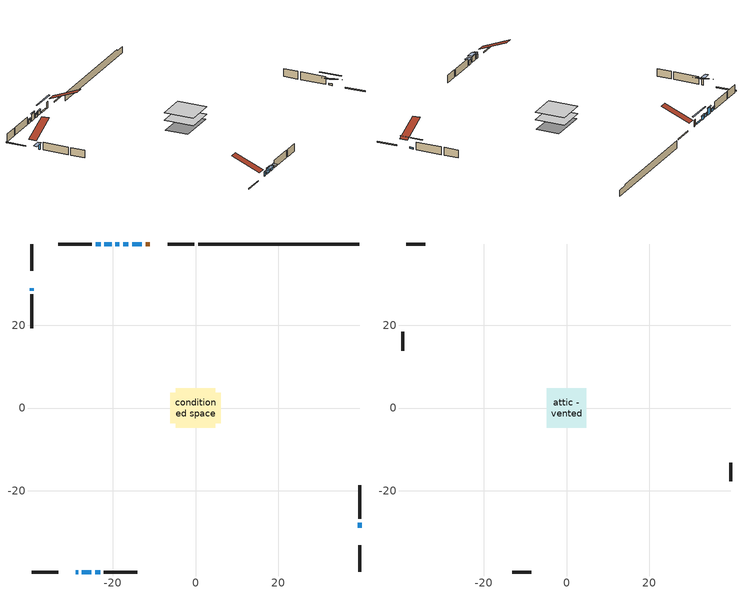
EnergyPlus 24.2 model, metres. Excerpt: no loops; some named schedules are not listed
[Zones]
conditioned space
 floor adiabatic (AdiabaticFloorConstruction): -4.72,-4.72 -4.72,4.72 4.72,4.72 4.72,-4.72 z1.16
 floor foundation (Slab1 construction): -6.1,-3.66 -6.1,3.66 6.1,3.66 6.1,-3.66 z-1.22
 wall outside (RimJoist1 construction): -0.3,39.65 -6.74,39.65 / -39.65,-39.65 -33.21,-39.65 / -39.65,39.65 -39.65,33.21 / 39.65,-39.65 39.65,-33.21 z1.16:1.46
 wall outside (AdiabaticWallConstruction 1): -11.05,39.65 -12.01,39.65 z1.16:3.19
 wall outside (AdiabaticWallConstruction): -39.65,28.9 -39.65,28.39 z1.16:2.99; -12.93,39.65 -15.27,39.65 / 39.65,-28.9 39.65,-27.73 z1.16:1.67; -28.9,-39.65 -28.39,-39.65 z1.16:2.48; -27.46,-39.65 -25.22,-39.65 z1.16:2.89; -24.3,-39.65 -23.08,-39.65 z1.16:2.53; -16.2,39.65 -17.52,39.65 z1.16:2.28; -18.45,39.65 -19.36,39.65 / -22.95,39.65 -24.17,39.65 z1.16:2.08; -20.29,39.65 -22.02,39.65 z1.16:3.22
 wall outside (Wall1 construction): -25.1,39.65 -33.22,39.65 / -22.15,-39.65 -14.03,-39.65 / -39.65,27.46 -39.65,19.34 / 39.65,-26.8 39.65,-18.68 z1.16:3.6
 wall foundation (FoundationWall1 construction): 0.63,39.65,-1.22 0.63,39.65,1.16 35.75,39.65,1.16 35.75,39.65,0.7 39.65,39.65,0.7 39.65,39.65,-1.22
 window (WindowConstruction 6): -39.65,28.9 -39.65,28.39 z1.16:2.99
 window (WindowConstruction 9): -12.94,39.65 -15.27,39.65 z1.16:1.67
 window (WindowConstruction 7): -28.9,-39.65 -28.39,-39.65 z1.16:2.48
 window (WindowConstruction): -27.46,-39.65 -25.22,-39.65 z1.16:2.89
 window (WindowConstruction 1): -24.3,-39.65 -23.08,-39.65 z1.16:2.53
 window (WindowConstruction 2): -16.2,39.65 -17.52,39.65 z1.16:2.28
 window (WindowConstruction 3): -18.45,39.65 -19.36,39.65 z1.16:2.07
 window (WindowConstruction 4): -20.29,39.65 -22.02,39.65 z1.16:3.22
 window (WindowConstruction 5): -22.95,39.65 -24.17,39.65 z1.16:2.07
 window (WindowConstruction 8): 39.65,-28.9 39.65,-27.73 z1.16:1.67
 door (Door): -11.05,39.65 -12.01,39.65 z1.16:3.19
 ceiling adiabatic (AdiabaticFloorConstruction): 4.72,-4.72 4.72,4.72 -4.72,4.72 -4.72,-4.72 z1.16
attic - vented
 floor to conditioned space (Floor1 construction Reversed): -4.72,-4.72 -4.72,4.72 4.72,4.72 4.72,-4.72 z3.6
 wall outside (Wall2 construction): -34.15,39.65 -38.72,39.65 / -13.1,-39.65 -8.53,-39.65 / -39.65,18.41 -39.65,13.84 / 39.65,-17.75 39.65,-13.18 z1.16:3.6
 roof outside (Roof1 construction): -10.12,39.65,3.6 -10.12,30.58,7.38 -7.67,30.58,7.38 -7.67,39.65,3.6; -29.83,-39.65,3.6 -29.83,-30.58,7.38 -32.28,-30.58,7.38 -32.28,-39.65,3.6; -39.65,29.83,3.6 -30.58,29.83,7.38 -30.58,32.28,7.38 -39.65,32.28,3.6; 39.65,-29.83,3.6 30.58,-29.83,7.38 30.58,-32.28,7.38 39.65,-32.28,3.6
shading: -39.65,28.09 -39.65,29.2 -42.7,29.2 -42.7,28.09 z3.29; -18.32,39.65 -9.88,39.65 -9.88,39.95 -18.32,39.95 z4.72; -28.09,-39.65 -29.2,-39.65 -29.2,-40.87 -28.09,-40.87 z2.78; -24.93,-39.65 -27.76,-39.65 -27.76,-40.87 -24.93,-40.87 z3.19; -22.78,-39.65 -24.59,-39.65 -24.59,-40.87 -22.78,-40.87 z2.83; -17.82,39.65 -15.9,39.65 -15.9,39.95 -17.82,39.95 z2.58; -19.66,39.65 -18.15,39.65 -18.15,39.95 -19.66,39.95 z2.37; -22.32,39.65 -19.99,39.65 -19.99,39.95 -22.32,39.95 z3.52; -24.47,39.65 -22.65,39.65 -22.65,39.95 -24.47,39.95 z2.37; 39.65,-24.68 39.65,-31.95 39.95,-31.95 39.95,-24.68 z4.72
[Building]
Building 1: Terrain=Suburbs
[Site:Location]
Quebec Intl AP_QC: Latitude {deg}=46.8; Longitude {deg}=-71.38; Time Zone {hr}=-5; Elevation {m}=74; Keep Site Location Information=Yes
[Site:GroundTemperature:Shallow]
0.0108218, -2.24938, -2.43038, -1.3578, 2.94801, 7.23376, 10.9493, 13.303, 13.5029, 11.5886, 7.96783, 3.81355
[Site:WaterMainsTemperature]
Calculation Method=Schedule; Temperature Schedule=mains temperature schedule
[Material] Roughness=Rough; Thermal Absorptance=0.9
Name | Thickness {m} | Conductivity {W/m-K} | Density {kg/m3} | Specific Heat {J/kg-K} | Solar Absorptance | Visible Absorptance
asphalt or fiberglass shingles | 0.00635 | 0.162714 | 1121.4 | 1465.45 | 0.4 | 0.4
ceiling loosefill ins | 0.338667 | 0.0480833 | 16.02 | 1046.75 | 0.7 | 0.7
ceiling stud and cavity | 0.1397 | 0.0775535 | 65.682 | 1177.47 | 0.7 | 0.7
concrete 4.0 in. | 0.1016 | 1.803125 | 2242.8 | 837.4 | 0.7 | 0.7
concrete 8.0 in. | 0.2032 | 1.803125 | 2242.8 | 837.4 | 0.7 | 0.7
door material | 0.04445 | 0.0451087 | 512.64 | 1214.23 | 0.7 | 0.7
exterior vertical ins | 0.0089387 | 0.029427 | 32.04 | 1214.23 | 0.7 | 0.7
floor covering | 0.0127 | 0.0433444 | 54.468 | 1339.84 | 0.6 | 0.6
floor rigid ins; wall rigid ins 1 | 0.512978 | 0.029427 | 32.04 | 1214.23 | 0.7 | 0.7
floor stud and cavity | 0.1397 | 1.75129 | 37.0049 | 1207.88 | 0.7 | 0.7
furniture material conditioned space 1 | 0.1524 | 0.115458 | 640.8 | 1214.23 | 0.6 | 0.6
gypsum board | 0.0127 | 0.160291 | 801 | 837.4 | 0.6 | 0.6
gypsum board 1 | 0.0127 | 0.160291 | 801 | 837.4 | 0.7 | 0.7
osb sheathing 0.5 in. | 0.0127 | 0.115458 | 512.64 | 1214.23 | 0.7 | 0.7
osb sheathing 0.75 in. | 0.01905 | 0.115458 | 512.64 | 1214.23 | 0.7 | 0.7
osb sheathing 2.0 in. | 0.0508 | 0.115458 | 512.64 | 1214.23 | 0.7 | 0.7
rim joist stud and cavity | 0.0508 | 0.353641 | 125.044 | 1163.47 | 0.6 | 0.6
slab rigid ins | 0.0259096 | 0.029427 | 32.04 | 1214.23 | 0.7 | 0.7
wall rigid ins | 0.051816 | 0.029427 | 32.04 | 1214.23 | 0.7 | 0.7
wall stud and cavity | 0.1397 | 0.596568 | 139.0536 | 1170.24 | 0.7 | 0.7
wall stud and cavity 1 | 0.0889 | 6.1454 | 50.32683 | 1063.81 | 0.6 | 0.6
wall stud and cavity 2 | 0.0889 | 0.380278 | 52.3479 | 1209.89 | 0.7 | 0.7
wall stud and cavity 3 | 0.0889 | 0.391764 | 83.0341 | 1211.67 | 0.7 | 0.7
wood siding | 0.0254 | 0.102417 | 544.68 | 1172.36 | 0.4 | 0.4
wood siding 1 | 0.00254 | 0.102417 | 544.68 | 1172.36 | 0.4 | 0.4
wood siding 2; wood siding 3; wood siding 4 | 0.0254 | 0.102417 | 544.68 | 1172.36 | 0.7 | 0.7
[WindowMaterial:SimpleGlazingSystem]
Name | U-Factor {W/m2-K} | Solar Heat Gain Coefficient
WindowMaterial | 1.63072 | 0.43
WindowMaterial 1 | 1.72498 | 0.4
WindowMaterial 2 | 1.743146 | 0.4
WindowMaterial 3 | 1.83286 | 0.37
WindowMaterial 4 | 1.80447 | 0.39
WindowMaterial 5 | 1.78857 | 0.38
WindowMaterial 6 | 1.71078 | 0.41
WindowMaterial 7 | 1.72838 | 0.4
WindowMaterial 8 | 2.007173 | 0.31
[Construction]
AdiabaticFloorConstruction: floor stud and cavity, floor rigid ins, osb sheathing 0.75 in., floor covering
AdiabaticWallConstruction: wood siding 3, wall rigid ins 1, wall stud and cavity 2, gypsum board
AdiabaticWallConstruction 1: wood siding 4, wall rigid ins 1, wall stud and cavity 2, gypsum board
Door: door material
Floor1 construction Reversed: gypsum board, ceiling stud and cavity, ceiling loosefill ins
FoundationWall1 construction: concrete 8.0 in., gypsum board 1
furniture construction conditioned space 1: furniture material conditioned space 1
PartitionWallConstruction: gypsum board, wall stud and cavity 3, gypsum board
RimJoist1 construction: wood siding 2, osb sheathing 2.0 in., rim joist stud and cavity
Roof1 construction: asphalt or fiberglass shingles
Slab1 construction: slab rigid ins, concrete 4.0 in.
Wall1 construction: wood siding, wall rigid ins, osb sheathing 0.5 in., wall stud and cavity, gypsum board
Wall2 construction: wood siding 1, wall stud and cavity 1
WindowConstruction: WindowMaterial
WindowConstruction 1: WindowMaterial 1
WindowConstruction 2: WindowMaterial 2
WindowConstruction 3: WindowMaterial 3
WindowConstruction 4: WindowMaterial 4
WindowConstruction 5: WindowMaterial 5
WindowConstruction 6: WindowMaterial 6
WindowConstruction 7: WindowMaterial 7
WindowConstruction 8; WindowConstruction 9: WindowMaterial 8
[Zone] Multiplier=1; Part of Total Floor Area=Yes
Name | Volume {m3}
attic - vented | 53.9945
conditioned space | 448.3
[Space]
Name | Zone | Volume {m3}
attic - vented 1 | attic - vented | 53.9945
conditioned space 1 | conditioned space | 448.3
[ZoneInfiltration:EffectiveLeakageArea]
infil attic - vented 1: Zone or Space=attic - vented 1; Schedule=Always On Discrete; Effective Air Leakage Area {cm2}=3293.17; Stack Coefficient=0.000432461; Wind Coefficient=1.40506e-05
[ZoneMixing]
whole house fan mix: Zone or Space=attic - vented; Schedule=Always On Continuous; Design Flow Rate Calculation Method=Flow/Zone; Design Flow Rate {m3/s}=0; Source Zone or Space=conditioned space
[SurfaceProperty:ExposedFoundationPerimeter]
Slab1: Exposed Perimeter Calculation Method=TotalExposedPerimeter; Total Exposed Perimeter {m}=39.02
[InternalMass] Zone or ZoneList=conditioned space; Space or SpaceList=conditioned space 1
Name | Construction | Surface Area {m2}
furniture mass conditioned space 1 | furniture construction conditioned space 1 | 71.3722
partition wall mass | PartitionWallConstruction | 178.43
[Lights]
interior lighting: Zone or ZoneList or Space or SpaceList=conditioned space 1; Schedule=interior lighting schedule; Design Level Calculation Method=LightingLevel; Lighting Level {W}=343.2; Return Air Fraction=0; Fraction Radiant=0.6; Fraction Visible=0.2; Fraction Replaceable=1
[People]
occupants: Zone or ZoneList or Space or SpaceList=conditioned space 1; Number of People Schedule=occupants schedule; Number of People Calculation Method=People; Number of People=3; Fraction Radiant=0.314171; Sensible Heat Fraction=0.56303; Activity Level Schedule=occupants activity schedule; Carbon Dioxide Generation Rate {m3/s-W}=0; Enable ASHRAE 55 Comfort Warnings=No; Mean Radiant Temperature Calculation Type=EnclosureAveraged
[ElectricEquipment] Zone or ZoneList or Space or SpaceList=conditioned space 1; Design Level Calculation Method=EquipmentLevel
Name | Schedule | Design Level {W} | Fraction Latent | Fraction Radiant | Fraction Lost
clothes dryer | clothes dryer schedule | 140.772 | 0.015 | 0.081 | 0.85
clothes washer | clothes washer schedule | 32.1985 | 0.03 | 0.162 | 0.7
cooking range | cooking range schedule | 215.147 | 0.08 | 0.432 | 0.2
dishwasher | dishwasher schedule | 66.8632 | 0.3 | 0.18 | 0.4
fridge | fridge schedule | 72.9452 | 0 | 0.6 | 0
mech vent bath fan 0 | mech vent bath fan 0 schedule | 25.1 | 0 | 0 | 1
mech vent house fan | mech vent house fan schedule | 0 | 0 | 0 | 1
mech vent house fan cfis | mech vent house fan cfis schedule | 0 | 0 | 0 | 0
mech vent range fan 0 | mech vent range fan 0 schedule | 57 | 0 | 0 | 1
misc plug loads | misc plug loads schedule | 494.7 | 0.045 | 0.513 | 0.1
whole house fan | Always On Discrete | 0 | 0 | 0 | 1
[OtherEquipment] Zone or ZoneList or Space or SpaceList=conditioned space 1; Design Level Calculation Method=EquipmentLevel
Name | Fuel Type | Schedule | Design Level {W} | Fraction Latent | Fraction Radiant | Fraction Lost
clothes dryer 1 | Electricity | clothes dryer schedule | 0 | 0.015 | 0.081 | 0.85
cooking range 1 | Electricity | cooking range schedule | 0 | 0.08 | 0.432 | 0.2
general water use latent | None | general water use schedule | 62.594 | 1 | 0 | 0
general water use sensible | None | general water use schedule | -61.6891 | 0 | 0.6 | 0
mech vent house fan latent load | None | Always On Discrete | 0 | 1 | 0 | 0
mech vent house fan sensible load | None | Always On Discrete | 0 | 0 | 0 | 0
water heater energy adjustment1 | Electricity | Always On Discrete | 0.01 | 0 | 0 | 1
[ZoneInfiltration:DesignFlowRate] Zone or ZoneList or Space or SpaceList=conditioned space 1; Schedule=Always On Discrete; Design Flow Rate Calculation Method=Flow/Zone; Design Flow Rate {m3/s}=0
infil flow; natural vent flow; whole house fan flow
[AvailabilityManager:Scheduled]
central ac airloop Availability Manager: Schedule=Always On Discrete
[Foundation:Kiva]
Foundation Kiva 1: Initial Indoor Air Temperature {C}=18; Wall Height Above Grade {m}=1.16001; Wall Depth Below Slab {m}=0.2032; Custom Block Material Name 1=exterior vertical ins; Custom Block Depth 1 {m}=2.38; Custom Block X Position 1 {m}=0.2159; Custom Block Z Position 1 {m}=0
[Foundation:Kiva:Settings]
Soil Conductivity {W/m-K}=0.849921; Soil Density {kg/m3}=1842.3; Soil Specific Heat {J/kg-K}=418.7; Ground Solar Absorptivity=0.9; Ground Thermal Absorptivity=0.9; Ground Surface Roughness {m}=0.03; Far-Field Width {m}=40; Deep-Ground Boundary Condition=ZeroFlux; Deep-Ground Depth {m}=40; Minimum Cell Dimension {m}=0.2; Maximum Cell Growth Coefficient=3; Simulation Timestep=Timestep
[Exterior:Lights]
exterior lighting: Schedule=exterior lighting schedule; Design Level {W}=75.6
[EnergyManagementSystem:GlobalVariable]
central_ac_airloop_Fan_RTF
infil_program_Qfan
infil_program_Qinf
natural_vent_program_Qnv
natural_vent_program_Qwhf
[EnergyManagementSystem:Sensor]
Name | Output:Variable or Output:Meter Index Key | Output:Variable or Output:Meter
airflow_gain | infil flow | Infiltration Sensible Heat Gain Energy
airflow_gain_1 | natural vent flow | Infiltration Sensible Heat Gain Energy
airflow_gain_2 | whole house fan flow | Infiltration Sensible Heat Gain Energy
airflow_loss | infil flow | Infiltration Sensible Heat Loss Energy
airflow_loss_1 | natural vent flow | Infiltration Sensible Heat Loss Energy
airflow_loss_2 | whole house fan flow | Infiltration Sensible Heat Loss Energy
clg_load_cond |  | Cooling:EnergyTransfer:Zone:CONDITIONED SPACE
clg_sp_s; clg_sp_s_1 | cooling setpoint | Schedule Value
clothes_dryer_exhaust_0_sch_s | clothes dryer exhaust 0 schedule | Schedule Value
cool_season | cooling season schedule | Schedule Value
htg_load_cond |  | Heating:EnergyTransfer:Zone:CONDITIONED SPACE
htg_sp_s; htg_sp_s_1 | heating setpoint | Schedule Value
ig_ee_conv | clothes dryer | Electric Equipment Convective Heating Energy
ig_ee_conv_2 | cooking range | Electric Equipment Convective Heating Energy
ig_ee_conv_4 | fridge | Electric Equipment Convective Heating Energy
ig_ee_conv_5 | misc plug loads | Electric Equipment Convective Heating Energy
ig_ee_conv_6 | whole house fan | Electric Equipment Convective Heating Energy
ig_ee_rad | clothes dryer | Electric Equipment Radiant Heating Energy
ig_ee_rad_2 | cooking range | Electric Equipment Radiant Heating Energy
ig_ee_rad_4 | fridge | Electric Equipment Radiant Heating Energy
ig_ee_rad_5 | misc plug loads | Electric Equipment Radiant Heating Energy
ig_ee_rad_6 | whole house fan | Electric Equipment Radiant Heating Energy
ig_lgt_conv | interior lighting | Lights Convective Heating Energy
ig_lgt_rad | interior lighting | Lights Radiant Heating Energy
ig_lgt_vis | interior lighting | Lights Visible Radiation Heating Energy
ig_oe_conv | clothes dryer 1 | Other Equipment Convective Heating Energy
ig_oe_conv_1 | cooking range 1 | Other Equipment Convective Heating Energy
ig_oe_conv_2 | general water use latent | Other Equipment Convective Heating Energy
ig_oe_conv_3 | general water use sensible | Other Equipment Convective Heating Energy
ig_oe_conv_4 | water heater energy adjustment1 | Other Equipment Convective Heating Energy
ig_oe_rad | clothes dryer 1 | Other Equipment Radiant Heating Energy
ig_oe_rad_1 | cooking range 1 | Other Equipment Radiant Heating Energy
ig_oe_rad_2 | general water use latent | Other Equipment Radiant Heating Energy
ig_oe_rad_3 | general water use sensible | Other Equipment Radiant Heating Energy
ig_oe_rad_4 | water heater energy adjustment1 | Other Equipment Radiant Heating Energy
ig_ppl_conv | occupants | People Convective Heating Energy
ig_ppl_rad | occupants | People Radiant Heating Energy
im_conv | furniture mass conditioned space 1 | Surface Inside Face Convection Heat Gain Energy
im_conv_1 | partition wall mass | Surface Inside Face Convection Heat Gain Energy
im_ig | furniture mass conditioned space 1 | Surface Inside Face Internal Gains Radiation Heat Gain Energy
im_ig_1 | partition wall mass | Surface Inside Face Internal Gains Radiation Heat Gain Energy
im_lgt | furniture mass conditioned space 1 | Surface Inside Face Lights Radiation Heat Gain Energy
im_lgt_1 | partition wall mass | Surface Inside Face Lights Radiation Heat Gain Energy
im_sol | furniture mass conditioned space 1 | Surface Inside Face Solar Radiation Heat Gain Energy
im_sol_1 | partition wall mass | Surface Inside Face Solar Radiation Heat Gain Energy
im_surf | furniture mass conditioned space 1 | Surface Inside Face Net Surface Thermal Radiation Heat Gain Energy
im_surf_1 | partition wall mass | Surface Inside Face Net Surface Thermal Radiation Heat Gain Energy
mech_vent_bath_fan_0_sch_s | mech vent bath fan 0 schedule | Schedule Value
mech_vent_range_fan_0_sch_s | mech vent range fan 0 schedule | Schedule Value
mv_conv | mech vent bath fan 0 | Electric Equipment Convective Heating Energy
mv_conv_1 | mech vent house fan | Electric Equipment Convective Heating Energy
mv_conv_2 | mech vent house fan cfis | Electric Equipment Convective Heating Energy
mv_conv_3 | mech vent range fan 0 | Electric Equipment Convective Heating Energy
mv_conv_4 | mech vent house fan latent load | Other Equipment Convective Heating Energy
mv_conv_5 | mech vent house fan sensible load | Other Equipment Convective Heating Energy
mv_rad | mech vent bath fan 0 | Electric Equipment Radiant Heating Energy
mv_rad_1 | mech vent house fan | Electric Equipment Radiant Heating Energy
mv_rad_2 | mech vent house fan cfis | Electric Equipment Radiant Heating Energy
mv_rad_3 | mech vent range fan 0 | Electric Equipment Radiant Heating Energy
mv_rad_4 | mech vent house fan latent load | Other Equipment Radiant Heating Energy
mv_rad_5 | mech vent house fan sensible load | Other Equipment Radiant Heating Energy
natural_vent_s | natural vent schedule | Schedule Value
out_pb_s |  | Site Outdoor Air Barometric Pressure
out_wt_s |  | Site Outdoor Air Humidity Ratio
site_vw_s |  | Site Wind Speed
ss_back_out | Window1 | Surface Window Shortwave from Zone Back Out Window Heat Transfer Rate
ss_back_out_1 | Window10 | Surface Window Shortwave from Zone Back Out Window Heat Transfer Rate
ss_back_out_2 | Window2 | Surface Window Shortwave from Zone Back Out Window Heat Transfer Rate
ss_back_out_3 | Window3 | Surface Window Shortwave from Zone Back Out Window Heat Transfer Rate
ss_back_out_4 | Window4 | Surface Window Shortwave from Zone Back Out Window Heat Transfer Rate
ss_back_out_5 | Window5 | Surface Window Shortwave from Zone Back Out Window Heat Transfer Rate
ss_back_out_6 | Window6 | Surface Window Shortwave from Zone Back Out Window Heat Transfer Rate
ss_back_out_7 | Window7 | Surface Window Shortwave from Zone Back Out Window Heat Transfer Rate
ss_back_out_8 | Window8 | Surface Window Shortwave from Zone Back Out Window Heat Transfer Rate
ss_back_out_9 | Window9 | Surface Window Shortwave from Zone Back Out Window Heat Transfer Rate
ss_conv | Door1 | Surface Inside Face Convection Heat Gain Energy
ss_conv_1 | Window1 | Surface Inside Face Convection Heat Gain Energy
ss_conv_10 | Window9 | Surface Inside Face Convection Heat Gain Energy
ss_conv_2 | Window10 | Surface Inside Face Convection Heat Gain Energy
ss_conv_3 | Window2 | Surface Inside Face Convection Heat Gain Energy
ss_conv_4 | Window3 | Surface Inside Face Convection Heat Gain Energy
ss_conv_5 | Window4 | Surface Inside Face Convection Heat Gain Energy
ss_conv_6 | Window5 | Surface Inside Face Convection Heat Gain Energy
ss_conv_7 | Window6 | Surface Inside Face Convection Heat Gain Energy
ss_conv_8 | Window7 | Surface Inside Face Convection Heat Gain Energy
ss_conv_9 | Window8 | Surface Inside Face Convection Heat Gain Energy
ss_ig | Door1 | Surface Inside Face Internal Gains Radiation Heat Gain Energy
ss_ig_1 | Window1 | Surface Inside Face Internal Gains Radiation Heat Gain Energy
ss_ig_10 | Window9 | Surface Inside Face Internal Gains Radiation Heat Gain Energy
ss_ig_2 | Window10 | Surface Inside Face Internal Gains Radiation Heat Gain Energy
ss_ig_3 | Window2 | Surface Inside Face Internal Gains Radiation Heat Gain Energy
ss_ig_4 | Window3 | Surface Inside Face Internal Gains Radiation Heat Gain Energy
ss_ig_5 | Window4 | Surface Inside Face Internal Gains Radiation Heat Gain Energy
ss_ig_6 | Window5 | Surface Inside Face Internal Gains Radiation Heat Gain Energy
ss_ig_7 | Window6 | Surface Inside Face Internal Gains Radiation Heat Gain Energy
ss_ig_8 | Window7 | Surface Inside Face Internal Gains Radiation Heat Gain Energy
ss_ig_9 | Window8 | Surface Inside Face Internal Gains Radiation Heat Gain Energy
ss_lgt | Door1 | Surface Inside Face Lights Radiation Heat Gain Energy
ss_sol | Door1 | Surface Inside Face Solar Radiation Heat Gain Energy
ss_surf | Door1 | Surface Inside Face Net Surface Thermal Radiation Heat Gain Energy
ss_surf_1 | Window1 | Surface Inside Face Net Surface Thermal Radiation Heat Gain Energy
ss_surf_10 | Window9 | Surface Inside Face Net Surface Thermal Radiation Heat Gain Energy
ss_surf_2 | Window10 | Surface Inside Face Net Surface Thermal Radiation Heat Gain Energy
ss_surf_3 | Window2 | Surface Inside Face Net Surface Thermal Radiation Heat Gain Energy
ss_surf_4 | Window3 | Surface Inside Face Net Surface Thermal Radiation Heat Gain Energy
ss_surf_5 | Window4 | Surface Inside Face Net Surface Thermal Radiation Heat Gain Energy
ss_surf_6 | Window5 | Surface Inside Face Net Surface Thermal Radiation Heat Gain Energy
ss_surf_7 | Window6 | Surface Inside Face Net Surface Thermal Radiation Heat Gain Energy
ss_surf_8 | Window7 | Surface Inside Face Net Surface Thermal Radiation Heat Gain Energy
ss_surf_9 | Window8 | Surface Inside Face Net Surface Thermal Radiation Heat Gain Energy
ss_trans_in | Window1 | Surface Window Transmitted Solar Radiation Rate
ss_trans_in_1 | Window10 | Surface Window Transmitted Solar Radiation Rate
ss_trans_in_2 | Window2 | Surface Window Transmitted Solar Radiation Rate
ss_trans_in_3 | Window3 | Surface Window Transmitted Solar Radiation Rate
ss_trans_in_4 | Window4 | Surface Window Transmitted Solar Radiation Rate
ss_trans_in_5 | Window5 | Surface Window Transmitted Solar Radiation Rate
ss_trans_in_6 | Window6 | Surface Window Transmitted Solar Radiation Rate
ss_trans_in_7 | Window7 | Surface Window Transmitted Solar Radiation Rate
ss_trans_in_8 | Window8 | Surface Window Transmitted Solar Radiation Rate
ss_trans_in_9 | Window9 | Surface Window Transmitted Solar Radiation Rate
ss_trans_out | Window1 | Surface Inside Face Initial Transmitted Diffuse Transmitted Out Window Solar Radiation Rate
ss_trans_out_1 | Window10 | Surface Inside Face Initial Transmitted Diffuse Transmitted Out Window Solar Radiation Rate
ss_trans_out_2 | Window2 | Surface Inside Face Initial Transmitted Diffuse Transmitted Out Window Solar Radiation Rate
ss_trans_out_3 | Window3 | Surface Inside Face Initial Transmitted Diffuse Transmitted Out Window Solar Radiation Rate
ss_trans_out_4 | Window4 | Surface Inside Face Initial Transmitted Diffuse Transmitted Out Window Solar Radiation Rate
ss_trans_out_5 | Window5 | Surface Inside Face Initial Transmitted Diffuse Transmitted Out Window Solar Radiation Rate
ss_trans_out_6 | Window6 | Surface Inside Face Initial Transmitted Diffuse Transmitted Out Window Solar Radiation Rate
ss_trans_out_7 | Window7 | Surface Inside Face Initial Transmitted Diffuse Transmitted Out Window Solar Radiation Rate
ss_trans_out_8 | Window8 | Surface Inside Face Initial Transmitted Diffuse Transmitted Out Window Solar Radiation Rate
ss_trans_out_9 | Window9 | Surface Inside Face Initial Transmitted Diffuse Transmitted Out Window Solar Radiation Rate
s_conv | Floor1 | Surface Inside Face Convection Heat Gain Energy
s_conv_1 | FoundationWall1 | Surface Inside Face Convection Heat Gain Energy
s_conv_10 | Wall1:180 | Surface Inside Face Convection Heat Gain Energy
s_conv_11 | Wall1:270 | Surface Inside Face Convection Heat Gain Energy
s_conv_12 | Wall1:90 | Surface Inside Face Convection Heat Gain Energy
s_conv_2 | inferred conditioned ceiling | Surface Inside Face Convection Heat Gain Energy
s_conv_3 | inferred conditioned floor | Surface Inside Face Convection Heat Gain Energy
s_conv_4 | RimJoist1:0 | Surface Inside Face Convection Heat Gain Energy
s_conv_5 | RimJoist1:180 | Surface Inside Face Convection Heat Gain Energy
s_conv_6 | RimJoist1:270 | Surface Inside Face Convection Heat Gain Energy
s_conv_7 | RimJoist1:90 | Surface Inside Face Convection Heat Gain Energy
s_conv_8 | Slab1 | Surface Inside Face Convection Heat Gain Energy
s_conv_9 | Wall1:0 | Surface Inside Face Convection Heat Gain Energy
s_ig | Floor1 | Surface Inside Face Internal Gains Radiation Heat Gain Energy
s_ig_1 | FoundationWall1 | Surface Inside Face Internal Gains Radiation Heat Gain Energy
s_ig_10 | Wall1:180 | Surface Inside Face Internal Gains Radiation Heat Gain Energy
s_ig_11 | Wall1:270 | Surface Inside Face Internal Gains Radiation Heat Gain Energy
s_ig_12 | Wall1:90 | Surface Inside Face Internal Gains Radiation Heat Gain Energy
s_ig_2 | inferred conditioned ceiling | Surface Inside Face Internal Gains Radiation Heat Gain Energy
s_ig_3 | inferred conditioned floor | Surface Inside Face Internal Gains Radiation Heat Gain Energy
s_ig_4 | RimJoist1:0 | Surface Inside Face Internal Gains Radiation Heat Gain Energy
s_ig_5 | RimJoist1:180 | Surface Inside Face Internal Gains Radiation Heat Gain Energy
s_ig_6 | RimJoist1:270 | Surface Inside Face Internal Gains Radiation Heat Gain Energy
s_ig_7 | RimJoist1:90 | Surface Inside Face Internal Gains Radiation Heat Gain Energy
s_ig_8 | Slab1 | Surface Inside Face Internal Gains Radiation Heat Gain Energy
s_ig_9 | Wall1:0 | Surface Inside Face Internal Gains Radiation Heat Gain Energy
s_lgt | Floor1 | Surface Inside Face Lights Radiation Heat Gain Energy
s_lgt_1 | FoundationWall1 | Surface Inside Face Lights Radiation Heat Gain Energy
s_lgt_10 | Wall1:180 | Surface Inside Face Lights Radiation Heat Gain Energy
s_lgt_11 | Wall1:270 | Surface Inside Face Lights Radiation Heat Gain Energy
